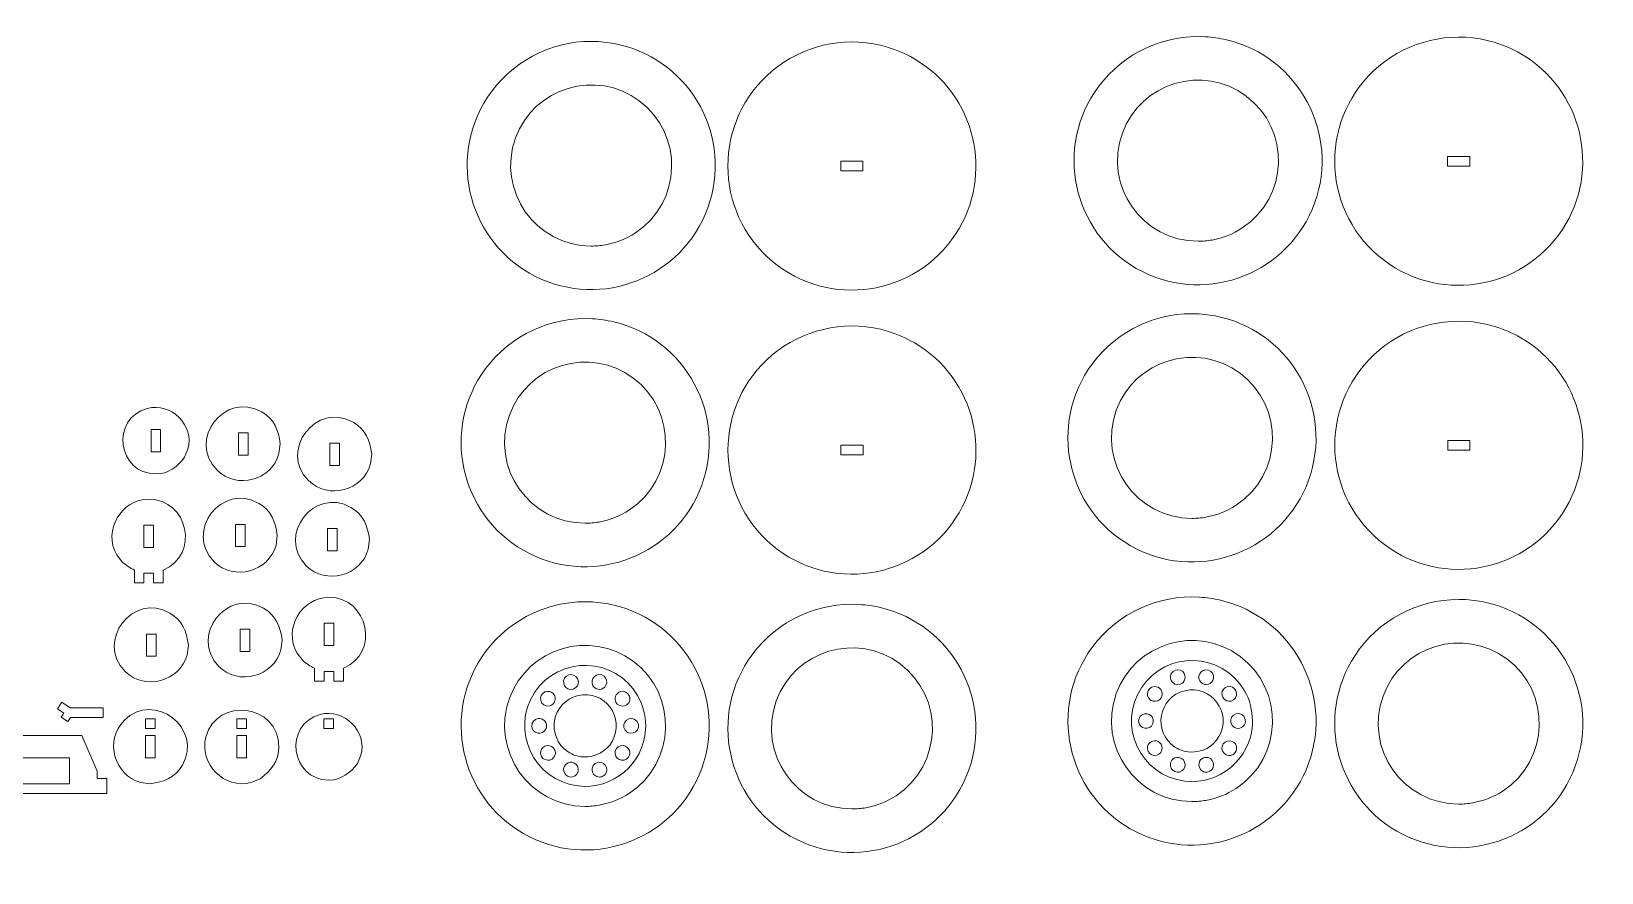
# Model space of a CAD drawing. Header units: centimetres. Extents: x -85 to 118, y -38 to 74.
# Drawn here: x -16.85 to 25.55, y 17.76 to 40.45 of the extents above; entities that cross this region are included whole.
import ezdxf

# ---------------------------------------------------------------- set-up
doc = ezdxf.new("R2010")
doc.units = ezdxf.units.CM
doc.header["$MEASUREMENT"] = 0

msp = doc.modelspace()

# ---------------------------------------------------------------- linework, layer by layer
at = {"lineweight": 9}
for points, knots in [([(6.26582, 40.02979), (6.53538, 39.94057), (6.73086, 39.86571), (6.97999, 39.72189), (6.97999, 39.72189), (8.64511, 38.7606), (9.16025, 36.58654), (8.10385, 34.98015), (8.10385, 34.98015), (7.00524, 33.30958), (4.68339, 32.96876), (3.15206, 34.2549), (3.15206, 34.2549), (1.55941, 35.59254), (1.55935, 38.04923), (3.15206, 39.38697), (3.15206, 39.38697), (3.95908, 40.0648), (5.05224, 40.32345), (6.07755, 40.08023), (6.07755, 40.08023), (6.07755, 40.08023), (6.26582, 40.02979), (6.26582, 40.02979)], [0, 0, 0, 0, 0.14285714, 0.14285714, 0.14285714, 0.14285714, 0.28571429, 0.28571429, 0.28571429, 0.28571429, 0.42857143, 0.42857143, 0.42857143, 0.42857143, 0.57142857, 0.57142857, 0.57142857, 0.57142857, 0.71428571, 0.71428571, 0.71428571, 0.71428571, 1, 1, 1, 1]), ([(14.8454, 40.31007), (15.05716, 40.29147), (15.21336, 40.27494), (15.42304, 40.2252), (15.42304, 40.2252), (17.36982, 39.7634), (18.48205, 37.70165), (17.79822, 35.82018), (17.79822, 35.82018), (17.11511, 33.94068), (14.93394, 33.07492), (13.14722, 33.97237), (13.14722, 33.97237), (11.35995, 34.87009), (10.75296, 37.13561), (11.85187, 38.80669), (11.85187, 38.80669), (12.46914, 39.74536), (13.52725, 40.31565), (14.6506, 40.31565), (14.6506, 40.31565), (14.6506, 40.31565), (14.8454, 40.31007), (14.8454, 40.31007)], [0, 0, 0, 0, 0.14285714, 0.14285714, 0.14285714, 0.14285714, 0.28571429, 0.28571429, 0.28571429, 0.28571429, 0.42857143, 0.42857143, 0.42857143, 0.42857143, 0.57142857, 0.57142857, 0.57142857, 0.57142857, 0.71428571, 0.71428571, 0.71428571, 0.71428571, 1, 1, 1, 1]), ([(22.6494, 40.15979), (22.91896, 40.07057), (23.11444, 39.99571), (23.36357, 39.85189), (23.36357, 39.85189), (25.02869, 38.8906), (25.54383, 36.71654), (24.48743, 35.11015), (24.48743, 35.11015), (23.38882, 33.43958), (21.06697, 33.09876), (19.53564, 34.3849), (19.53564, 34.3849), (17.94299, 35.72254), (17.94293, 38.17923), (19.53564, 39.51697), (19.53564, 39.51697), (20.34266, 40.1948), (21.43582, 40.45345), (22.46113, 40.21023), (22.46113, 40.21023), (22.46113, 40.21023), (22.6494, 40.15979), (22.6494, 40.15979)], [0, 0, 0, 0, 0.14285714, 0.14285714, 0.14285714, 0.14285714, 0.28571429, 0.28571429, 0.28571429, 0.28571429, 0.42857143, 0.42857143, 0.42857143, 0.42857143, 0.57142857, 0.57142857, 0.57142857, 0.57142857, 0.71428571, 0.71428571, 0.71428571, 0.71428571, 1, 1, 1, 1]), ([(-1.53818, 40.18007), (-1.32642, 40.16147), (-1.17022, 40.14494), (-0.96054, 40.0952), (-0.96054, 40.0952), (0.98624, 39.6334), (2.09847, 37.57165), (1.41464, 35.69018), (1.41464, 35.69018), (0.73153, 33.81068), (-1.44964, 32.94492), (-3.23636, 33.84237), (-3.23636, 33.84237), (-5.02363, 34.74009), (-5.63062, 37.00561), (-4.53171, 38.67669), (-4.53171, 38.67669), (-3.91444, 39.61536), (-2.85633, 40.18565), (-1.73298, 40.18565), (-1.73298, 40.18565), (-1.73298, 40.18565), (-1.53818, 40.18007), (-1.53818, 40.18007)], [0, 0, 0, 0, 0.14285714, 0.14285714, 0.14285714, 0.14285714, 0.28571429, 0.28571429, 0.28571429, 0.28571429, 0.42857143, 0.42857143, 0.42857143, 0.42857143, 0.57142857, 0.57142857, 0.57142857, 0.57142857, 0.71428571, 0.71428571, 0.71428571, 0.71428571, 1, 1, 1, 1]), ([(-1.35541, 34.69457), (-1.04805, 34.75817), (-0.80361, 34.84455), (-0.53808, 35.01916), (-0.53808, 35.01916), (0.71875, 35.84565), (0.77468, 37.67903), (-0.4345, 38.58006), (-0.4345, 38.58006), (-1.59901, 39.4478), (-3.28015, 38.94446), (-3.77621, 37.57958), (-3.77621, 37.57958), (-4.29132, 36.1623), (-3.23752, 34.66149), (-1.73298, 34.66149), (-1.73298, 34.66149), (-1.59254, 34.66149), (-1.49243, 34.67443), (-1.35541, 34.69457)], [0, 0, 0, 0, 0.16666667, 0.16666667, 0.16666667, 0.16666667, 0.33333333, 0.33333333, 0.33333333, 0.33333333, 0.5, 0.5, 0.5, 0.5, 0.66666667, 0.66666667, 0.66666667, 0.66666667, 1, 1, 1, 1]), ([(15.02817, 34.82457), (15.33553, 34.88817), (15.57997, 34.97455), (15.8455, 35.14916), (15.8455, 35.14916), (17.10233, 35.97565), (17.15826, 37.80903), (15.94908, 38.71006), (15.94908, 38.71006), (14.78457, 39.5778), (13.10343, 39.07446), (12.60737, 37.70958), (12.60737, 37.70958), (12.09226, 36.2923), (13.14606, 34.79149), (14.6506, 34.79149), (14.6506, 34.79149), (14.79104, 34.79149), (14.89115, 34.80443), (15.02817, 34.82457)], [0, 0, 0, 0, 0.16666667, 0.16666667, 0.16666667, 0.16666667, 0.33333333, 0.33333333, 0.33333333, 0.33333333, 0.5, 0.5, 0.5, 0.5, 0.66666667, 0.66666667, 0.66666667, 0.66666667, 1, 1, 1, 1]), ([(5.00513, 36.95093), (5.00513, 36.95093), (5.6051, 36.95093), (5.6051, 36.95093), (5.6051, 36.95093), (5.6051, 36.95093), (5.6051, 36.69094), (5.6051, 36.69094), (5.6051, 36.69094), (5.6051, 36.69094), (5.00513, 36.69094), (5.00513, 36.69094), (5.00513, 36.69094), (5.00513, 36.69094), (5.00513, 36.95093), (5.00513, 36.95093)], [0, 0, 0, 0, 0.2, 0.2, 0.2, 0.2, 0.4, 0.4, 0.4, 0.4, 0.6, 0.6, 0.6, 0.6, 1, 1, 1, 1]), ([(21.38871, 37.08093), (21.38871, 37.08093), (21.98868, 37.08093), (21.98868, 37.08093), (21.98868, 37.08093), (21.98868, 37.08093), (21.98868, 36.82094), (21.98868, 36.82094), (21.98868, 36.82094), (21.98868, 36.82094), (21.38871, 36.82094), (21.38871, 36.82094), (21.38871, 36.82094), (21.38871, 36.82094), (21.38871, 37.08093), (21.38871, 37.08093)], [0, 0, 0, 0, 0.2, 0.2, 0.2, 0.2, 0.4, 0.4, 0.4, 0.4, 0.6, 0.6, 0.6, 0.6, 1, 1, 1, 1]), ([(-1.70227, 32.70118), (-1.49051, 32.68258), (-1.33431, 32.66605), (-1.12463, 32.61631), (-1.12463, 32.61631), (0.82215, 32.15451), (1.93438, 30.09276), (1.25055, 28.21129), (1.25055, 28.21129), (0.56744, 26.33179), (-1.61373, 25.46603), (-3.40045, 26.36348), (-3.40045, 26.36348), (-5.18772, 27.2612), (-5.79471, 29.52672), (-4.6958, 31.1978), (-4.6958, 31.1978), (-4.07853, 32.13647), (-3.02042, 32.70676), (-1.89707, 32.70676), (-1.89707, 32.70676), (-1.89707, 32.70676), (-1.70227, 32.70118), (-1.70227, 32.70118)], [0, 0, 0, 0, 0.14285714, 0.14285714, 0.14285714, 0.14285714, 0.28571429, 0.28571429, 0.28571429, 0.28571429, 0.42857143, 0.42857143, 0.42857143, 0.42857143, 0.57142857, 0.57142857, 0.57142857, 0.57142857, 0.71428571, 0.71428571, 0.71428571, 0.71428571, 1, 1, 1, 1]), ([(6.26849, 32.36494), (6.53805, 32.27572), (6.73353, 32.20086), (6.98266, 32.05704), (6.98266, 32.05704), (8.64778, 31.09575), (9.16292, 28.92169), (8.10652, 27.3153), (8.10652, 27.3153), (7.00791, 25.64473), (4.68606, 25.30391), (3.15473, 26.59005), (3.15473, 26.59005), (1.56208, 27.92769), (1.56202, 30.38438), (3.15473, 31.72212), (3.15473, 31.72212), (3.96175, 32.39995), (5.05491, 32.6586), (6.08022, 32.41538), (6.08022, 32.41538), (6.08022, 32.41538), (6.26849, 32.36494), (6.26849, 32.36494)], [0, 0, 0, 0, 0.14285714, 0.14285714, 0.14285714, 0.14285714, 0.28571429, 0.28571429, 0.28571429, 0.28571429, 0.42857143, 0.42857143, 0.42857143, 0.42857143, 0.57142857, 0.57142857, 0.57142857, 0.57142857, 0.71428571, 0.71428571, 0.71428571, 0.71428571, 1, 1, 1, 1]), ([(14.68131, 32.83118), (14.89307, 32.81258), (15.04927, 32.79605), (15.25895, 32.74631), (15.25895, 32.74631), (17.20573, 32.28451), (18.31796, 30.22276), (17.63413, 28.34129), (17.63413, 28.34129), (16.95102, 26.46179), (14.76985, 25.59603), (12.98313, 26.49348), (12.98313, 26.49348), (11.19586, 27.3912), (10.58887, 29.65672), (11.68778, 31.3278), (11.68778, 31.3278), (12.30505, 32.26647), (13.36316, 32.83676), (14.48651, 32.83676), (14.48651, 32.83676), (14.48651, 32.83676), (14.68131, 32.83118), (14.68131, 32.83118)], [0, 0, 0, 0, 0.14285714, 0.14285714, 0.14285714, 0.14285714, 0.28571429, 0.28571429, 0.28571429, 0.28571429, 0.42857143, 0.42857143, 0.42857143, 0.42857143, 0.57142857, 0.57142857, 0.57142857, 0.57142857, 0.71428571, 0.71428571, 0.71428571, 0.71428571, 1, 1, 1, 1]), ([(22.65207, 32.49494), (22.92163, 32.40572), (23.11711, 32.33086), (23.36624, 32.18704), (23.36624, 32.18704), (25.03136, 31.22575), (25.5465, 29.05169), (24.4901, 27.4453), (24.4901, 27.4453), (23.39149, 25.77473), (21.06964, 25.43391), (19.53831, 26.72005), (19.53831, 26.72005), (17.94566, 28.05769), (17.9456, 30.51438), (19.53831, 31.85212), (19.53831, 31.85212), (20.34533, 32.52995), (21.43849, 32.7886), (22.4638, 32.54538), (22.4638, 32.54538), (22.4638, 32.54538), (22.65207, 32.49494), (22.65207, 32.49494)], [0, 0, 0, 0, 0.14285714, 0.14285714, 0.14285714, 0.14285714, 0.28571429, 0.28571429, 0.28571429, 0.28571429, 0.42857143, 0.42857143, 0.42857143, 0.42857143, 0.57142857, 0.57142857, 0.57142857, 0.57142857, 0.71428571, 0.71428571, 0.71428571, 0.71428571, 1, 1, 1, 1]), ([(-1.5195, 27.21568), (-1.21214, 27.27928), (-0.9677, 27.36566), (-0.70217, 27.54027), (-0.70217, 27.54027), (0.55466, 28.36676), (0.61059, 30.20014), (-0.59859, 31.10117), (-0.59859, 31.10117), (-1.7631, 31.96891), (-3.44424, 31.46557), (-3.9403, 30.10069), (-3.9403, 30.10069), (-4.45541, 28.68341), (-3.40161, 27.1826), (-1.89707, 27.1826), (-1.89707, 27.1826), (-1.75663, 27.1826), (-1.65652, 27.19554), (-1.5195, 27.21568)], [0, 0, 0, 0, 0.16666667, 0.16666667, 0.16666667, 0.16666667, 0.33333333, 0.33333333, 0.33333333, 0.33333333, 0.5, 0.5, 0.5, 0.5, 0.66666667, 0.66666667, 0.66666667, 0.66666667, 1, 1, 1, 1]), ([(14.86408, 27.34568), (15.17144, 27.40928), (15.41588, 27.49566), (15.68141, 27.67027), (15.68141, 27.67027), (16.93824, 28.49676), (16.99417, 30.33014), (15.78499, 31.23117), (15.78499, 31.23117), (14.62048, 32.09891), (12.93934, 31.59557), (12.44328, 30.23069), (12.44328, 30.23069), (11.92817, 28.81341), (12.98197, 27.3126), (14.48651, 27.3126), (14.48651, 27.3126), (14.62695, 27.3126), (14.72706, 27.32554), (14.86408, 27.34568)], [0, 0, 0, 0, 0.16666667, 0.16666667, 0.16666667, 0.16666667, 0.33333333, 0.33333333, 0.33333333, 0.33333333, 0.5, 0.5, 0.5, 0.5, 0.66666667, 0.66666667, 0.66666667, 0.66666667, 1, 1, 1, 1]), ([(-10.12834, 29.32173), (-10.17681, 29.68996), (-10.28592, 29.99003), (-10.62831, 30.1877), (-10.62831, 30.1877), (-11.62355, 30.76229), (-12.64794, 29.4273), (-11.83534, 28.61467), (-11.83534, 28.61467), (-11.30663, 28.08595), (-10.35592, 28.34069), (-10.16241, 29.06293), (-10.16241, 29.06293), (-10.16241, 29.06293), (-10.12834, 29.32173), (-10.12834, 29.32173)], [0, 0, 0, 0, 0.2, 0.2, 0.2, 0.2, 0.4, 0.4, 0.4, 0.4, 0.6, 0.6, 0.6, 0.6, 1, 1, 1, 1]), ([(-12.70951, 28.96218), (-12.90934, 28.70175), (-13.13984, 28.51264), (-13.48814, 28.51264), (-13.48814, 28.51264), (-14.52144, 28.51264), (-14.71891, 30.01276), (-13.72084, 30.28018), (-13.72084, 30.28018), (-13.07144, 30.45418), (-12.44569, 29.82841), (-12.61969, 29.17902), (-12.61969, 29.17902), (-12.61969, 29.17902), (-12.70951, 28.96218), (-12.70951, 28.96218)], [0, 0, 0, 0, 0.2, 0.2, 0.2, 0.2, 0.4, 0.4, 0.4, 0.4, 0.6, 0.6, 0.6, 0.6, 1, 1, 1, 1]), ([(-7.65848, 29.04175), (-7.70695, 29.40997), (-7.81608, 29.71005), (-8.15845, 29.90772), (-8.15845, 29.90772), (-9.15369, 30.48233), (-10.1781, 29.14727), (-9.36549, 28.33468), (-9.36549, 28.33468), (-8.83677, 27.80598), (-7.88607, 28.0607), (-7.69255, 28.78294), (-7.69255, 28.78294), (-7.69255, 28.78294), (-7.65848, 29.04175), (-7.65848, 29.04175)], [0, 0, 0, 0, 0.2, 0.2, 0.2, 0.2, 0.4, 0.4, 0.4, 0.4, 0.6, 0.6, 0.6, 0.6, 1, 1, 1, 1]), ([(-13.61813, 29.11174), (-13.61813, 29.11174), (-13.61813, 29.71171), (-13.61813, 29.71171), (-13.61813, 29.71171), (-13.61813, 29.71171), (-13.35815, 29.71171), (-13.35815, 29.71171), (-13.35815, 29.71171), (-13.35815, 29.71171), (-13.35815, 29.11174), (-13.35815, 29.11174), (-13.35815, 29.11174), (-13.35815, 29.11174), (-13.61813, 29.11174), (-13.61813, 29.11174)], [0, 0, 0, 0, 0.2, 0.2, 0.2, 0.2, 0.4, 0.4, 0.4, 0.4, 0.6, 0.6, 0.6, 0.6, 1, 1, 1, 1]), ([(-10.99828, 29.02175), (-10.99828, 29.02175), (-10.99828, 29.62171), (-10.99828, 29.62171), (-10.99828, 29.62171), (-10.99828, 29.62171), (-11.25827, 29.62171), (-11.25827, 29.62171), (-11.25827, 29.62171), (-11.25827, 29.62171), (-11.25827, 29.02175), (-11.25827, 29.02175), (-11.25827, 29.02175), (-11.25827, 29.02175), (-10.99828, 29.02175), (-10.99828, 29.02175)], [0, 0, 0, 0, 0.2, 0.2, 0.2, 0.2, 0.4, 0.4, 0.4, 0.4, 0.6, 0.6, 0.6, 0.6, 1, 1, 1, 1]), ([(-8.52843, 28.74176), (-8.52843, 28.74176), (-8.52843, 29.34173), (-8.52843, 29.34173), (-8.52843, 29.34173), (-8.52843, 29.34173), (-8.78841, 29.34173), (-8.78841, 29.34173), (-8.78841, 29.34173), (-8.78841, 29.34173), (-8.78841, 28.74176), (-8.78841, 28.74176), (-8.78841, 28.74176), (-8.78841, 28.74176), (-8.52843, 28.74176), (-8.52843, 28.74176)], [0, 0, 0, 0, 0.2, 0.2, 0.2, 0.2, 0.4, 0.4, 0.4, 0.4, 0.6, 0.6, 0.6, 0.6, 1, 1, 1, 1]), ([(5.0078, 29.28608), (5.0078, 29.28608), (5.60777, 29.28608), (5.60777, 29.28608), (5.60777, 29.28608), (5.60777, 29.28608), (5.60777, 29.02609), (5.60777, 29.02609), (5.60777, 29.02609), (5.60777, 29.02609), (5.0078, 29.02609), (5.0078, 29.02609), (5.0078, 29.02609), (5.0078, 29.02609), (5.0078, 29.28608), (5.0078, 29.28608)], [0, 0, 0, 0, 0.2, 0.2, 0.2, 0.2, 0.4, 0.4, 0.4, 0.4, 0.6, 0.6, 0.6, 0.6, 1, 1, 1, 1]), ([(21.39138, 29.41608), (21.39138, 29.41608), (21.99135, 29.41608), (21.99135, 29.41608), (21.99135, 29.41608), (21.99135, 29.41608), (21.99135, 29.15609), (21.99135, 29.15609), (21.99135, 29.15609), (21.99135, 29.15609), (21.39138, 29.15609), (21.39138, 29.15609), (21.39138, 29.15609), (21.39138, 29.15609), (21.39138, 29.41608), (21.39138, 29.41608)], [0, 0, 0, 0, 0.2, 0.2, 0.2, 0.2, 0.4, 0.4, 0.4, 0.4, 0.6, 0.6, 0.6, 0.6, 1, 1, 1, 1]), ([(-10.20833, 26.85187), (-10.2568, 27.22008), (-10.36593, 27.52019), (-10.7083, 27.71785), (-10.7083, 27.71785), (-11.70354, 28.29245), (-12.72795, 26.9574), (-11.91534, 26.14481), (-11.91534, 26.14481), (-11.38662, 25.61611), (-10.43593, 25.87083), (-10.2424, 26.59307), (-10.2424, 26.59307), (-10.2424, 26.59307), (-10.20833, 26.85187), (-10.20833, 26.85187)], [0, 0, 0, 0, 0.2, 0.2, 0.2, 0.2, 0.4, 0.4, 0.4, 0.4, 0.6, 0.6, 0.6, 0.6, 1, 1, 1, 1]), ([(-7.71848, 26.74188), (-7.76695, 27.1101), (-7.87608, 27.41019), (-8.21845, 27.60786), (-8.21845, 27.60786), (-9.21367, 28.18246), (-10.23809, 26.84742), (-9.42548, 26.03481), (-9.42548, 26.03481), (-8.89677, 25.50611), (-7.94606, 25.76084), (-7.75255, 26.48307), (-7.75255, 26.48307), (-7.75255, 26.48307), (-7.71848, 26.74188), (-7.71848, 26.74188)], [0, 0, 0, 0, 0.2, 0.2, 0.2, 0.2, 0.4, 0.4, 0.4, 0.4, 0.6, 0.6, 0.6, 0.6, 1, 1, 1, 1]), ([(-14.3852, 26.12481), (-14.2812, 26.04501), (-14.18892, 25.97038), (-14.06811, 25.92034), (-14.06811, 25.92034), (-14.06811, 25.92034), (-14.06811, 25.57195), (-14.06811, 25.57195), (-14.06811, 25.57195), (-14.06811, 25.57195), (-13.80812, 25.57195), (-13.80812, 25.57195), (-13.80812, 25.57195), (-13.80812, 25.57195), (-13.80812, 25.83193), (-13.80812, 25.83193), (-13.80812, 25.83193), (-13.80812, 25.83193), (-13.54814, 25.83193), (-13.54814, 25.83193), (-13.54814, 25.83193), (-13.54814, 25.83193), (-13.54814, 25.57195), (-13.54814, 25.57195), (-13.54814, 25.57195), (-13.54814, 25.57195), (-13.28815, 25.57195), (-13.28815, 25.57195), (-13.28815, 25.57195), (-13.28815, 25.57195), (-13.28815, 25.92034), (-13.28815, 25.92034), (-13.28815, 25.92034), (-12.29687, 26.33095), (-12.60957, 27.83182), (-13.67813, 27.83182), (-13.67813, 27.83182), (-14.42585, 27.83182), (-14.91795, 26.97944), (-14.5441, 26.3319), (-14.5441, 26.3319), (-14.5441, 26.3319), (-14.3852, 26.12481), (-14.3852, 26.12481)], [0, 0, 0, 0, 0.08333333, 0.08333333, 0.08333333, 0.08333333, 0.16666667, 0.16666667, 0.16666667, 0.16666667, 0.25, 0.25, 0.25, 0.25, 0.33333333, 0.33333333, 0.33333333, 0.33333333, 0.41666667, 0.41666667, 0.41666667, 0.41666667, 0.5, 0.5, 0.5, 0.5, 0.58333333, 0.58333333, 0.58333333, 0.58333333, 0.66666667, 0.66666667, 0.66666667, 0.66666667, 0.75, 0.75, 0.75, 0.75, 0.83333333, 0.83333333, 0.83333333, 0.83333333, 1, 1, 1, 1]), ([(-11.07828, 26.55189), (-11.07828, 26.55189), (-11.07828, 27.15186), (-11.07828, 27.15186), (-11.07828, 27.15186), (-11.07828, 27.15186), (-11.33827, 27.15186), (-11.33827, 27.15186), (-11.33827, 27.15186), (-11.33827, 27.15186), (-11.33827, 26.55189), (-11.33827, 26.55189), (-11.33827, 26.55189), (-11.33827, 26.55189), (-11.07828, 26.55189), (-11.07828, 26.55189)], [0, 0, 0, 0, 0.2, 0.2, 0.2, 0.2, 0.4, 0.4, 0.4, 0.4, 0.6, 0.6, 0.6, 0.6, 1, 1, 1, 1]), ([(-13.54814, 27.13186), (-13.54814, 27.13186), (-13.80812, 27.13186), (-13.80812, 27.13186), (-13.80812, 27.13186), (-13.80812, 27.13186), (-13.80812, 26.53189), (-13.80812, 26.53189), (-13.80812, 26.53189), (-13.80812, 26.53189), (-13.54814, 26.53189), (-13.54814, 26.53189), (-13.54814, 26.53189), (-13.54814, 26.53189), (-13.54814, 27.13186), (-13.54814, 27.13186)], [0, 0, 0, 0, 0.2, 0.2, 0.2, 0.2, 0.4, 0.4, 0.4, 0.4, 0.6, 0.6, 0.6, 0.6, 1, 1, 1, 1]), ([(-8.58842, 26.4419), (-8.58842, 26.4419), (-8.58842, 27.04186), (-8.58842, 27.04186), (-8.58842, 27.04186), (-8.58842, 27.04186), (-8.84841, 27.04186), (-8.84841, 27.04186), (-8.84841, 27.04186), (-8.84841, 27.04186), (-8.84841, 26.4419), (-8.84841, 26.4419), (-8.84841, 26.4419), (-8.84841, 26.4419), (-8.58842, 26.4419), (-8.58842, 26.4419)], [0, 0, 0, 0, 0.2, 0.2, 0.2, 0.2, 0.4, 0.4, 0.4, 0.4, 0.6, 0.6, 0.6, 0.6, 1, 1, 1, 1]), ([(-10.07707, 24.02289), (-10.12555, 24.39112), (-10.23466, 24.69118), (-10.57704, 24.88886), (-10.57704, 24.88886), (-11.57227, 25.46347), (-12.59668, 24.12843), (-11.78407, 23.31582), (-11.78407, 23.31582), (-11.25536, 22.78711), (-10.30465, 23.04184), (-10.11114, 23.76408), (-10.11114, 23.76408), (-10.11114, 23.76408), (-10.07707, 24.02289), (-10.07707, 24.02289)], [0, 0, 0, 0, 0.2, 0.2, 0.2, 0.2, 0.4, 0.4, 0.4, 0.4, 0.6, 0.6, 0.6, 0.6, 1, 1, 1, 1]), ([(-12.60819, 23.89205), (-12.65666, 24.26026), (-12.7658, 24.56035), (-13.10816, 24.75802), (-13.10816, 24.75802), (-14.10339, 25.33264), (-15.12781, 23.99757), (-14.3152, 23.18498), (-14.3152, 23.18498), (-13.78649, 22.65628), (-12.83578, 22.911), (-12.64226, 23.63324), (-12.64226, 23.63324), (-12.64226, 23.63324), (-12.60819, 23.89205), (-12.60819, 23.89205)], [0, 0, 0, 0, 0.2, 0.2, 0.2, 0.2, 0.4, 0.4, 0.4, 0.4, 0.6, 0.6, 0.6, 0.6, 1, 1, 1, 1]), ([(-9.51928, 23.47496), (-9.41528, 23.39516), (-9.32301, 23.32054), (-9.20219, 23.2705), (-9.20219, 23.2705), (-9.20219, 23.2705), (-9.20219, 22.9221), (-9.20219, 22.9221), (-9.20219, 22.9221), (-9.20219, 22.9221), (-8.94221, 22.9221), (-8.94221, 22.9221), (-8.94221, 22.9221), (-8.94221, 22.9221), (-8.94221, 23.18209), (-8.94221, 23.18209), (-8.94221, 23.18209), (-8.94221, 23.18209), (-8.68222, 23.18209), (-8.68222, 23.18209), (-8.68222, 23.18209), (-8.68222, 23.18209), (-8.68222, 22.9221), (-8.68222, 22.9221), (-8.68222, 22.9221), (-8.68222, 22.9221), (-8.42224, 22.9221), (-8.42224, 22.9221), (-8.42224, 22.9221), (-8.42224, 22.9221), (-8.42224, 23.2705), (-8.42224, 23.2705), (-8.42224, 23.2705), (-7.43096, 23.68107), (-7.74365, 25.18197), (-8.81221, 25.18197), (-8.81221, 25.18197), (-9.55992, 25.18197), (-10.05204, 24.3296), (-9.67819, 23.68206), (-9.67819, 23.68206), (-9.67819, 23.68206), (-9.51928, 23.47496), (-9.51928, 23.47496)], [0, 0, 0, 0, 0.08333333, 0.08333333, 0.08333333, 0.08333333, 0.16666667, 0.16666667, 0.16666667, 0.16666667, 0.25, 0.25, 0.25, 0.25, 0.33333333, 0.33333333, 0.33333333, 0.33333333, 0.41666667, 0.41666667, 0.41666667, 0.41666667, 0.5, 0.5, 0.5, 0.5, 0.58333333, 0.58333333, 0.58333333, 0.58333333, 0.66666667, 0.66666667, 0.66666667, 0.66666667, 0.75, 0.75, 0.75, 0.75, 0.83333333, 0.83333333, 0.83333333, 0.83333333, 1, 1, 1, 1]), ([(-1.70156, 25.05899), (-1.4898, 25.04039), (-1.3336, 25.02386), (-1.12392, 24.97412), (-1.12392, 24.97412), (0.82286, 24.51232), (1.93509, 22.45057), (1.25126, 20.5691), (1.25126, 20.5691), (0.56815, 18.6896), (-1.61302, 17.82384), (-3.39974, 18.72129), (-3.39974, 18.72129), (-5.18701, 19.61901), (-5.794, 21.88453), (-4.69509, 23.55561), (-4.69509, 23.55561), (-4.07782, 24.49428), (-3.01971, 25.06457), (-1.89636, 25.06457), (-1.89636, 25.06457), (-1.89636, 25.06457), (-1.70156, 25.05899), (-1.70156, 25.05899)], [0, 0, 0, 0, 0.14285714, 0.14285714, 0.14285714, 0.14285714, 0.28571429, 0.28571429, 0.28571429, 0.28571429, 0.42857143, 0.42857143, 0.42857143, 0.42857143, 0.57142857, 0.57142857, 0.57142857, 0.57142857, 0.71428571, 0.71428571, 0.71428571, 0.71428571, 1, 1, 1, 1]), ([(14.68202, 25.18899), (14.89378, 25.17039), (15.04998, 25.15386), (15.25966, 25.10412), (15.25966, 25.10412), (17.20644, 24.64232), (18.31867, 22.58057), (17.63484, 20.6991), (17.63484, 20.6991), (16.95173, 18.8196), (14.77056, 17.95384), (12.98384, 18.85129), (12.98384, 18.85129), (11.19657, 19.74901), (10.58958, 22.01453), (11.68849, 23.68561), (11.68849, 23.68561), (12.30576, 24.62428), (13.36387, 25.19457), (14.48722, 25.19457), (14.48722, 25.19457), (14.48722, 25.19457), (14.68202, 25.18899), (14.68202, 25.18899)], [0, 0, 0, 0, 0.14285714, 0.14285714, 0.14285714, 0.14285714, 0.28571429, 0.28571429, 0.28571429, 0.28571429, 0.42857143, 0.42857143, 0.42857143, 0.42857143, 0.57142857, 0.57142857, 0.57142857, 0.57142857, 0.71428571, 0.71428571, 0.71428571, 0.71428571, 1, 1, 1, 1]), ([(21.8846, 25.12083), (22.09636, 25.10223), (22.25256, 25.0857), (22.46224, 25.03596), (22.46224, 25.03596), (24.40902, 24.57416), (25.52125, 22.51241), (24.83742, 20.63094), (24.83742, 20.63094), (24.15431, 18.75144), (21.97314, 17.88568), (20.18642, 18.78313), (20.18642, 18.78313), (18.39915, 19.68085), (17.79216, 21.94637), (18.89107, 23.61745), (18.89107, 23.61745), (19.50834, 24.55612), (20.56645, 25.12641), (21.6898, 25.12641), (21.6898, 25.12641), (21.6898, 25.12641), (21.8846, 25.12083), (21.8846, 25.12083)], [0, 0, 0, 0, 0.14285714, 0.14285714, 0.14285714, 0.14285714, 0.28571429, 0.28571429, 0.28571429, 0.28571429, 0.42857143, 0.42857143, 0.42857143, 0.42857143, 0.57142857, 0.57142857, 0.57142857, 0.57142857, 0.71428571, 0.71428571, 0.71428571, 0.71428571, 1, 1, 1, 1]), ([(5.50102, 24.99083), (5.71278, 24.97223), (5.86898, 24.9557), (6.07866, 24.90596), (6.07866, 24.90596), (8.02544, 24.44416), (9.13767, 22.38241), (8.45384, 20.50094), (8.45384, 20.50094), (7.77073, 18.62144), (5.58956, 17.75568), (3.80284, 18.65313), (3.80284, 18.65313), (2.01557, 19.55085), (1.40858, 21.81637), (2.50749, 23.48745), (2.50749, 23.48745), (3.12476, 24.42612), (4.18287, 24.99641), (5.30622, 24.99641), (5.30622, 24.99641), (5.30622, 24.99641), (5.50102, 24.99083), (5.50102, 24.99083)], [0, 0, 0, 0, 0.14285714, 0.14285714, 0.14285714, 0.14285714, 0.28571429, 0.28571429, 0.28571429, 0.28571429, 0.42857143, 0.42857143, 0.42857143, 0.42857143, 0.57142857, 0.57142857, 0.57142857, 0.57142857, 0.71428571, 0.71428571, 0.71428571, 0.71428571, 1, 1, 1, 1]), ([(-13.47814, 23.59206), (-13.47814, 23.59206), (-13.47814, 24.19203), (-13.47814, 24.19203), (-13.47814, 24.19203), (-13.47814, 24.19203), (-13.73812, 24.19203), (-13.73812, 24.19203), (-13.73812, 24.19203), (-13.73812, 24.19203), (-13.73812, 23.59206), (-13.73812, 23.59206), (-13.73812, 23.59206), (-13.73812, 23.59206), (-13.47814, 23.59206), (-13.47814, 23.59206)], [0, 0, 0, 0, 0.2, 0.2, 0.2, 0.2, 0.4, 0.4, 0.4, 0.4, 0.6, 0.6, 0.6, 0.6, 1, 1, 1, 1]), ([(-10.94702, 23.7229), (-10.94702, 23.7229), (-10.94702, 24.32287), (-10.94702, 24.32287), (-10.94702, 24.32287), (-10.94702, 24.32287), (-11.207, 24.32287), (-11.207, 24.32287), (-11.207, 24.32287), (-11.207, 24.32287), (-11.207, 23.7229), (-11.207, 23.7229), (-11.207, 23.7229), (-11.207, 23.7229), (-10.94702, 23.7229), (-10.94702, 23.7229)], [0, 0, 0, 0, 0.2, 0.2, 0.2, 0.2, 0.4, 0.4, 0.4, 0.4, 0.6, 0.6, 0.6, 0.6, 1, 1, 1, 1]), ([(-8.68222, 24.48201), (-8.68222, 24.48201), (-8.94221, 24.48201), (-8.94221, 24.48201), (-8.94221, 24.48201), (-8.94221, 24.48201), (-8.94221, 23.88205), (-8.94221, 23.88205), (-8.94221, 23.88205), (-8.94221, 23.88205), (-8.68222, 23.88205), (-8.68222, 23.88205), (-8.68222, 23.88205), (-8.68222, 23.88205), (-8.68222, 24.48201), (-8.68222, 24.48201)], [0, 0, 0, 0, 0.2, 0.2, 0.2, 0.2, 0.4, 0.4, 0.4, 0.4, 0.6, 0.6, 0.6, 0.6, 1, 1, 1, 1]), ([(-1.51879, 19.57349), (-1.21143, 19.63709), (-0.96699, 19.72347), (-0.70146, 19.89808), (-0.70146, 19.89808), (0.55537, 20.72457), (0.6113, 22.55795), (-0.59788, 23.45898), (-0.59788, 23.45898), (-1.76239, 24.32672), (-3.44353, 23.82338), (-3.93959, 22.4585), (-3.93959, 22.4585), (-4.4547, 21.04122), (-3.4009, 19.54041), (-1.89636, 19.54041), (-1.89636, 19.54041), (-1.75592, 19.54041), (-1.65581, 19.55335), (-1.51879, 19.57349)], [0, 0, 0, 0, 0.16666667, 0.16666667, 0.16666667, 0.16666667, 0.33333333, 0.33333333, 0.33333333, 0.33333333, 0.5, 0.5, 0.5, 0.5, 0.66666667, 0.66666667, 0.66666667, 0.66666667, 1, 1, 1, 1]), ([(5.68379, 19.50533), (5.99115, 19.56893), (6.23559, 19.65531), (6.50112, 19.82992), (6.50112, 19.82992), (7.75795, 20.65641), (7.81388, 22.48979), (6.6047, 23.39082), (6.6047, 23.39082), (5.44019, 24.25856), (3.75905, 23.75522), (3.26299, 22.39034), (3.26299, 22.39034), (2.74788, 20.97306), (3.80168, 19.47225), (5.30622, 19.47225), (5.30622, 19.47225), (5.44666, 19.47225), (5.54677, 19.48519), (5.68379, 19.50533)], [0, 0, 0, 0, 0.16666667, 0.16666667, 0.16666667, 0.16666667, 0.33333333, 0.33333333, 0.33333333, 0.33333333, 0.5, 0.5, 0.5, 0.5, 0.66666667, 0.66666667, 0.66666667, 0.66666667, 1, 1, 1, 1]), ([(14.86479, 19.70349), (15.17215, 19.76709), (15.41659, 19.85347), (15.68212, 20.02808), (15.68212, 20.02808), (16.93895, 20.85457), (16.99488, 22.68795), (15.7857, 23.58898), (15.7857, 23.58898), (14.62119, 24.45672), (12.94005, 23.95338), (12.44399, 22.5885), (12.44399, 22.5885), (11.92888, 21.17122), (12.98268, 19.67041), (14.48722, 19.67041), (14.48722, 19.67041), (14.62766, 19.67041), (14.72777, 19.68335), (14.86479, 19.70349)], [0, 0, 0, 0, 0.16666667, 0.16666667, 0.16666667, 0.16666667, 0.33333333, 0.33333333, 0.33333333, 0.33333333, 0.5, 0.5, 0.5, 0.5, 0.66666667, 0.66666667, 0.66666667, 0.66666667, 1, 1, 1, 1]), ([(22.06737, 19.63533), (22.37473, 19.69893), (22.61917, 19.78531), (22.8847, 19.95992), (22.8847, 19.95992), (24.14153, 20.78641), (24.19746, 22.61979), (22.98828, 23.52082), (22.98828, 23.52082), (21.82377, 24.38856), (20.14263, 23.88522), (19.64657, 22.52034), (19.64657, 22.52034), (19.13146, 21.10306), (20.18526, 19.60225), (21.6898, 19.60225), (21.6898, 19.60225), (21.83024, 19.60225), (21.93035, 19.61519), (22.06737, 19.63533)], [0, 0, 0, 0, 0.16666667, 0.16666667, 0.16666667, 0.16666667, 0.33333333, 0.33333333, 0.33333333, 0.33333333, 0.5, 0.5, 0.5, 0.5, 0.66666667, 0.66666667, 0.66666667, 0.66666667, 1, 1, 1, 1]), ([(16.12213, 21.84599), (16.11352, 22.14555), (16.05488, 22.40026), (15.90322, 22.66294), (15.90322, 22.66294), (15.29689, 23.71312), (13.78944, 23.75709), (13.1231, 22.74386), (13.1231, 22.74386), (12.4572, 21.73131), (13.09259, 20.36463), (14.29854, 20.22313), (14.29854, 20.22313), (15.22977, 20.11387), (16.06493, 20.81514), (16.1194, 21.75098), (16.1194, 21.75098), (16.1194, 21.75098), (16.12213, 21.84599), (16.12213, 21.84599)], [0, 0, 0, 0, 0.16666667, 0.16666667, 0.16666667, 0.16666667, 0.33333333, 0.33333333, 0.33333333, 0.33333333, 0.5, 0.5, 0.5, 0.5, 0.66666667, 0.66666667, 0.66666667, 0.66666667, 1, 1, 1, 1]), ([(-0.26145, 21.71599), (-0.27006, 22.01555), (-0.3287, 22.27026), (-0.48036, 22.53294), (-0.48036, 22.53294), (-1.08669, 23.58312), (-2.59414, 23.62709), (-3.26048, 22.61386), (-3.26048, 22.61386), (-3.92638, 21.60131), (-3.29099, 20.23463), (-2.08504, 20.09313), (-2.08504, 20.09313), (-1.15381, 19.98387), (-0.31865, 20.68514), (-0.26418, 21.62098), (-0.26418, 21.62098), (-0.26418, 21.62098), (-0.26145, 21.71599), (-0.26145, 21.71599)], [0, 0, 0, 0, 0.16666667, 0.16666667, 0.16666667, 0.16666667, 0.33333333, 0.33333333, 0.33333333, 0.33333333, 0.5, 0.5, 0.5, 0.5, 0.66666667, 0.66666667, 0.66666667, 0.66666667, 1, 1, 1, 1]), ([(-2.14646, 23.04763), (-2.22845, 23.10887), (-2.32392, 23.11828), (-2.4038, 23.055), (-2.4038, 23.055), (-2.57641, 22.91827), (-2.42779, 22.63979), (-2.21769, 22.70806), (-2.21769, 22.70806), (-2.09474, 22.74801), (-2.01755, 22.91132), (-2.14646, 23.04763)], [0, 0, 0, 0, 0.25, 0.25, 0.25, 0.25, 0.5, 0.5, 0.5, 0.5, 1, 1, 1, 1]), ([(-1.31296, 22.87165), (-1.30827, 22.97309), (-1.35278, 23.05709), (-1.44941, 23.08847), (-1.44941, 23.08847), (-1.65959, 23.15673), (-1.80807, 22.87818), (-1.63551, 22.74153), (-1.63551, 22.74153), (-1.53497, 22.66191), (-1.35545, 22.68575), (-1.31296, 22.87165)], [0, 0, 0, 0, 0.25, 0.25, 0.25, 0.25, 0.5, 0.5, 0.5, 0.5, 1, 1, 1, 1]), ([(14.23712, 23.17763), (14.15513, 23.23887), (14.05966, 23.24828), (13.97978, 23.185), (13.97978, 23.185), (13.80717, 23.04827), (13.95579, 22.76979), (14.16589, 22.83806), (14.16589, 22.83806), (14.28884, 22.87801), (14.36603, 23.04132), (14.23712, 23.17763)], [0, 0, 0, 0, 0.25, 0.25, 0.25, 0.25, 0.5, 0.5, 0.5, 0.5, 1, 1, 1, 1]), ([(15.07062, 23.00165), (15.07531, 23.10309), (15.0308, 23.18709), (14.93417, 23.21847), (14.93417, 23.21847), (14.72399, 23.28673), (14.57551, 23.00818), (14.74807, 22.87153), (14.74807, 22.87153), (14.84861, 22.79191), (15.02813, 22.81575), (15.07062, 23.00165)], [0, 0, 0, 0, 0.25, 0.25, 0.25, 0.25, 0.5, 0.5, 0.5, 0.5, 1, 1, 1, 1]), ([(-13.63813, 20.15227), (-13.2699, 20.20075), (-12.96983, 20.30985), (-12.77216, 20.65224), (-12.77216, 20.65224), (-12.19756, 21.64748), (-13.53257, 22.67186), (-14.34519, 21.85927), (-14.34519, 21.85927), (-14.87391, 21.33056), (-14.61917, 20.37985), (-13.89693, 20.18634), (-13.89693, 20.18634), (-13.89693, 20.18634), (-13.63813, 20.15227), (-13.63813, 20.15227)], [0, 0, 0, 0, 0.2, 0.2, 0.2, 0.2, 0.4, 0.4, 0.4, 0.4, 0.6, 0.6, 0.6, 0.6, 1, 1, 1, 1]), ([(-10.66831, 20.28623), (-10.37367, 20.51231), (-10.16833, 20.75688), (-10.16833, 21.15221), (-10.16833, 21.15221), (-10.16833, 22.3014), (-11.83671, 22.52104), (-12.13415, 21.41101), (-12.13415, 21.41101), (-12.32768, 20.68877), (-11.6317, 19.99283), (-10.90947, 20.18634), (-10.90947, 20.18634), (-10.90947, 20.18634), (-10.66831, 20.28623), (-10.66831, 20.28623)], [0, 0, 0, 0, 0.2, 0.2, 0.2, 0.2, 0.4, 0.4, 0.4, 0.4, 0.6, 0.6, 0.6, 0.6, 1, 1, 1, 1]), ([(-2.98143, 22.62984), (-3.0714, 22.58078), (-3.1196, 22.49747), (-3.0952, 22.39867), (-3.0952, 22.39867), (-3.04198, 22.18319), (-2.72397, 22.20591), (-2.70202, 22.42684), (-2.70202, 22.42684), (-2.68934, 22.5545), (-2.8054, 22.68955), (-2.98143, 22.62984)], [0, 0, 0, 0, 0.25, 0.25, 0.25, 0.25, 0.5, 0.5, 0.5, 0.5, 1, 1, 1, 1]), ([(-1.94421, 20.8772), (-1.61874, 20.86787), (-1.33069, 21.01356), (-1.16772, 21.2959), (-1.16772, 21.2959), (-0.80086, 21.93147), (-1.37499, 22.70288), (-2.0891, 22.5335), (-2.0891, 22.5335), (-2.80317, 22.36413), (-2.97029, 21.41729), (-2.35706, 21.014), (-2.35706, 21.014), (-2.22663, 20.92822), (-2.09781, 20.8907), (-1.94421, 20.8772)], [0, 0, 0, 0, 0.2, 0.2, 0.2, 0.2, 0.4, 0.4, 0.4, 0.4, 0.6, 0.6, 0.6, 0.6, 1, 1, 1, 1]), ([(-1.0277, 22.30194), (-0.9484, 22.2385), (-0.85429, 22.22517), (-0.7721, 22.28489), (-0.7721, 22.28489), (-0.59331, 22.4148), (-0.73141, 22.69866), (-0.94339, 22.63937), (-0.94339, 22.63937), (-1.06677, 22.60486), (-1.15326, 22.44574), (-1.0277, 22.30194)], [0, 0, 0, 0, 0.25, 0.25, 0.25, 0.25, 0.5, 0.5, 0.5, 0.5, 1, 1, 1, 1]), ([(13.40215, 22.75984), (13.31218, 22.71078), (13.26398, 22.62747), (13.28838, 22.52867), (13.28838, 22.52867), (13.3416, 22.31319), (13.65961, 22.33591), (13.68156, 22.55684), (13.68156, 22.55684), (13.69424, 22.6845), (13.57818, 22.81955), (13.40215, 22.75984)], [0, 0, 0, 0, 0.25, 0.25, 0.25, 0.25, 0.5, 0.5, 0.5, 0.5, 1, 1, 1, 1]), ([(14.43937, 21.0072), (14.76484, 20.99787), (15.05289, 21.14356), (15.21586, 21.4259), (15.21586, 21.4259), (15.58272, 22.06147), (15.00859, 22.83288), (14.29448, 22.6635), (14.29448, 22.6635), (13.58041, 22.49413), (13.41329, 21.54729), (14.02652, 21.144), (14.02652, 21.144), (14.15695, 21.05822), (14.28577, 21.0207), (14.43937, 21.0072)], [0, 0, 0, 0, 0.2, 0.2, 0.2, 0.2, 0.4, 0.4, 0.4, 0.4, 0.6, 0.6, 0.6, 0.6, 1, 1, 1, 1]), ([(15.35588, 22.43194), (15.43518, 22.3685), (15.52929, 22.35517), (15.61148, 22.41489), (15.61148, 22.41489), (15.79027, 22.5448), (15.65217, 22.82866), (15.44019, 22.76937), (15.44019, 22.76937), (15.31681, 22.73486), (15.23032, 22.57574), (15.35588, 22.43194)], [0, 0, 0, 0, 0.25, 0.25, 0.25, 0.25, 0.5, 0.5, 0.5, 0.5, 1, 1, 1, 1]), ([(-14.91267, 21.9413), (-14.91267, 21.9413), (-15.79262, 21.9413), (-15.79262, 21.9413), (-15.79262, 21.9413), (-15.79262, 21.9413), (-15.86473, 21.83314), (-15.86473, 21.83314), (-15.86473, 21.83314), (-15.86473, 21.83314), (-16.0401, 21.95005), (-16.0401, 21.95005), (-16.0401, 21.95005), (-16.0401, 21.95005), (-15.968, 22.05821), (-15.968, 22.05821), (-15.968, 22.05821), (-15.968, 22.05821), (-16.14337, 22.17513), (-16.14337, 22.17513), (-16.14337, 22.17513), (-16.14337, 22.17513), (-16.02524, 22.35232), (-16.02524, 22.35232), (-16.02524, 22.35232), (-16.02524, 22.35232), (-15.79869, 22.20128), (-15.79869, 22.20128), (-15.79869, 22.20128), (-15.79869, 22.20128), (-14.91267, 22.20128), (-14.91267, 22.20128), (-14.91267, 22.20128), (-14.91267, 22.20128), (-14.91267, 21.9413), (-14.91267, 21.9413)], [0, 0, 0, 0, 0.1, 0.1, 0.1, 0.1, 0.2, 0.2, 0.2, 0.2, 0.3, 0.3, 0.3, 0.3, 0.4, 0.4, 0.4, 0.4, 0.5, 0.5, 0.5, 0.5, 0.6, 0.6, 0.6, 0.6, 0.7, 0.7, 0.7, 0.7, 0.8, 0.8, 0.8, 0.8, 1, 1, 1, 1]), ([(-8.03978, 20.70266), (-8.2396, 20.44225), (-8.47013, 20.25312), (-8.81841, 20.25312), (-8.81841, 20.25312), (-9.8517, 20.25312), (-10.04919, 21.75324), (-9.05111, 22.02066), (-9.05111, 22.02066), (-8.40171, 22.19465), (-7.77596, 21.5689), (-7.94996, 20.9195), (-7.94996, 20.9195), (-7.94996, 20.9195), (-8.03978, 20.70266), (-8.03978, 20.70266)], [0, 0, 0, 0, 0.2, 0.2, 0.2, 0.2, 0.4, 0.4, 0.4, 0.4, 0.6, 0.6, 0.6, 0.6, 1, 1, 1, 1]), ([(13.20916, 22.04276), (13.11123, 22.01587), (13.04513, 21.94762), (13.04513, 21.84599), (13.04513, 21.84599), (13.04513, 21.62501), (13.35596, 21.56986), (13.43259, 21.77621), (13.43259, 21.77621), (13.47721, 21.89634), (13.39929, 22.05979), (13.20916, 22.04276)], [0, 0, 0, 0, 0.25, 0.25, 0.25, 0.25, 0.5, 0.5, 0.5, 0.5, 1, 1, 1, 1]), ([(15.88454, 21.97454), (15.70865, 22.17228), (15.42194, 21.92648), (15.57093, 21.72657), (15.57093, 21.72657), (15.71973, 21.52691), (16.05475, 21.73156), (15.88454, 21.97454)], [0, 0, 0, 0, 0.33333333, 0.33333333, 0.33333333, 0.33333333, 1, 1, 1, 1]), ([(-13.76812, 21.9013), (-13.76812, 21.9013), (-13.76812, 21.64132), (-13.76812, 21.64132), (-13.76812, 21.64132), (-13.76812, 21.64132), (-13.50814, 21.64132), (-13.50814, 21.64132), (-13.50814, 21.64132), (-13.50814, 21.64132), (-13.50814, 21.9013), (-13.50814, 21.9013), (-13.50814, 21.9013), (-13.50814, 21.9013), (-13.76812, 21.9013), (-13.76812, 21.9013)], [0, 0, 0, 0, 0.2, 0.2, 0.2, 0.2, 0.4, 0.4, 0.4, 0.4, 0.6, 0.6, 0.6, 0.6, 1, 1, 1, 1]), ([(-11.03828, 21.64132), (-11.03828, 21.64132), (-11.03828, 21.9013), (-11.03828, 21.9013), (-11.03828, 21.9013), (-11.03828, 21.9013), (-11.29827, 21.9013), (-11.29827, 21.9013), (-11.29827, 21.9013), (-11.29827, 21.9013), (-11.29827, 21.64132), (-11.29827, 21.64132), (-11.29827, 21.64132), (-11.29827, 21.64132), (-11.03828, 21.64132), (-11.03828, 21.64132)], [0, 0, 0, 0, 0.2, 0.2, 0.2, 0.2, 0.4, 0.4, 0.4, 0.4, 0.6, 0.6, 0.6, 0.6, 1, 1, 1, 1]), ([(-8.94841, 21.64132), (-8.94841, 21.64132), (-8.68842, 21.64132), (-8.68842, 21.64132), (-8.68842, 21.64132), (-8.68842, 21.64132), (-8.68842, 21.9013), (-8.68842, 21.9013), (-8.68842, 21.9013), (-8.68842, 21.9013), (-8.94841, 21.9013), (-8.94841, 21.9013), (-8.94841, 21.9013), (-8.94841, 21.9013), (-8.94841, 21.64132), (-8.94841, 21.64132)], [0, 0, 0, 0, 0.2, 0.2, 0.2, 0.2, 0.4, 0.4, 0.4, 0.4, 0.6, 0.6, 0.6, 0.6, 1, 1, 1, 1]), ([(-3.17442, 21.91276), (-3.27235, 21.88587), (-3.33845, 21.81762), (-3.33845, 21.71599), (-3.33845, 21.71599), (-3.33845, 21.49501), (-3.02762, 21.43986), (-2.95099, 21.64621), (-2.95099, 21.64621), (-2.90637, 21.76634), (-2.98429, 21.92979), (-3.17442, 21.91276)], [0, 0, 0, 0, 0.25, 0.25, 0.25, 0.25, 0.5, 0.5, 0.5, 0.5, 1, 1, 1, 1]), ([(-0.49904, 21.84454), (-0.67493, 22.04228), (-0.96164, 21.79648), (-0.81265, 21.59657), (-0.81265, 21.59657), (-0.66385, 21.39691), (-0.32883, 21.60156), (-0.49904, 21.84454)], [0, 0, 0, 0, 0.33333333, 0.33333333, 0.33333333, 0.33333333, 1, 1, 1, 1]), ([(-15.07305, 20.29226), (-15.07305, 20.29226), (-15.07305, 20.49224), (-15.07305, 20.49224), (-15.07305, 20.49224), (-15.07305, 20.49224), (-15.48302, 21.45219), (-15.48302, 21.45219), (-15.48302, 21.45219), (-15.48302, 21.45219), (-18.68284, 21.45219), (-18.68284, 21.45219), (-18.68284, 21.45219), (-18.68284, 21.45219), (-18.68284, 20.85222), (-18.68284, 20.85222), (-18.68284, 20.85222), (-18.68284, 20.85222), (-15.823, 20.85222), (-15.823, 20.85222), (-15.823, 20.85222), (-15.823, 20.85222), (-15.823, 20.15227), (-15.823, 20.15227), (-15.823, 20.15227), (-15.823, 20.15227), (-18.42285, 20.15227), (-18.42285, 20.15227), (-18.42285, 20.15227), (-18.42285, 20.15227), (-18.42285, 19.89228), (-18.42285, 19.89228), (-18.42285, 19.89228), (-18.42285, 19.89228), (-14.81306, 19.89228), (-14.81306, 19.89228), (-14.81306, 19.89228), (-14.81306, 19.89228), (-14.81306, 20.29226), (-14.81306, 20.29226), (-14.81306, 20.29226), (-14.81306, 20.29226), (-15.07305, 20.29226), (-15.07305, 20.29226)], [0, 0, 0, 0, 0.08333333, 0.08333333, 0.08333333, 0.08333333, 0.16666667, 0.16666667, 0.16666667, 0.16666667, 0.25, 0.25, 0.25, 0.25, 0.33333333, 0.33333333, 0.33333333, 0.33333333, 0.41666667, 0.41666667, 0.41666667, 0.41666667, 0.5, 0.5, 0.5, 0.5, 0.58333333, 0.58333333, 0.58333333, 0.58333333, 0.66666667, 0.66666667, 0.66666667, 0.66666667, 0.75, 0.75, 0.75, 0.75, 0.83333333, 0.83333333, 0.83333333, 0.83333333, 1, 1, 1, 1]), ([(-13.50814, 21.45219), (-13.50814, 21.45219), (-13.76812, 21.45219), (-13.76812, 21.45219), (-13.76812, 21.45219), (-13.76812, 21.45219), (-13.76812, 20.85222), (-13.76812, 20.85222), (-13.76812, 20.85222), (-13.76812, 20.85222), (-13.50814, 20.85222), (-13.50814, 20.85222), (-13.50814, 20.85222), (-13.50814, 20.85222), (-13.50814, 21.45219), (-13.50814, 21.45219)], [0, 0, 0, 0, 0.2, 0.2, 0.2, 0.2, 0.4, 0.4, 0.4, 0.4, 0.6, 0.6, 0.6, 0.6, 1, 1, 1, 1]), ([(-11.29827, 20.85222), (-11.29827, 20.85222), (-11.03828, 20.85222), (-11.03828, 20.85222), (-11.03828, 20.85222), (-11.03828, 20.85222), (-11.03828, 21.45219), (-11.03828, 21.45219), (-11.03828, 21.45219), (-11.03828, 21.45219), (-11.29827, 21.45219), (-11.29827, 21.45219), (-11.29827, 21.45219), (-11.29827, 21.45219), (-11.29827, 20.85222), (-11.29827, 20.85222)], [0, 0, 0, 0, 0.2, 0.2, 0.2, 0.2, 0.4, 0.4, 0.4, 0.4, 0.6, 0.6, 0.6, 0.6, 1, 1, 1, 1]), ([(-2.98763, 21.16562), (-3.06231, 21.12097), (-3.10911, 21.05639), (-3.10009, 20.96547), (-3.10009, 20.96547), (-3.07817, 20.74454), (-2.76012, 20.72182), (-2.7069, 20.9373), (-2.7069, 20.9373), (-2.67356, 21.07228), (-2.79457, 21.23836), (-2.98763, 21.16562)], [0, 0, 0, 0, 0.25, 0.25, 0.25, 0.25, 0.5, 0.5, 0.5, 0.5, 1, 1, 1, 1]), ([(13.39595, 21.29562), (13.32127, 21.25097), (13.27447, 21.18639), (13.28349, 21.09547), (13.28349, 21.09547), (13.30541, 20.87454), (13.62346, 20.85182), (13.67668, 21.0673), (13.67668, 21.0673), (13.71002, 21.20228), (13.58901, 21.36836), (13.39595, 21.29562)], [0, 0, 0, 0, 0.25, 0.25, 0.25, 0.25, 0.5, 0.5, 0.5, 0.5, 1, 1, 1, 1]), ([(15.51377, 21.31434), (15.41145, 21.31566), (15.3287, 21.26722), (15.30124, 21.16905), (15.30124, 21.16905), (15.24193, 20.95701), (15.5259, 20.81901), (15.65573, 20.99775), (15.65573, 20.99775), (15.73171, 21.10236), (15.6982, 21.27979), (15.51377, 21.31434)], [0, 0, 0, 0, 0.25, 0.25, 0.25, 0.25, 0.5, 0.5, 0.5, 0.5, 1, 1, 1, 1]), ([(-0.86981, 21.18434), (-0.97213, 21.18566), (-1.05488, 21.13722), (-1.08234, 21.03905), (-1.08234, 21.03905), (-1.14165, 20.82701), (-0.85768, 20.68901), (-0.72785, 20.86775), (-0.72785, 20.86775), (-0.65187, 20.97236), (-0.68538, 21.14979), (-0.86981, 21.18434)], [0, 0, 0, 0, 0.25, 0.25, 0.25, 0.25, 0.5, 0.5, 0.5, 0.5, 1, 1, 1, 1]), ([(13.93428, 20.55807), (13.98638, 20.48829), (14.05756, 20.4488), (14.14672, 20.46829), (14.14672, 20.46829), (14.36284, 20.51552), (14.35057, 20.832), (14.1307, 20.86196), (14.1307, 20.86196), (13.99223, 20.88083), (13.84111, 20.74085), (13.93428, 20.55807)], [0, 0, 0, 0, 0.25, 0.25, 0.25, 0.25, 0.5, 0.5, 0.5, 0.5, 1, 1, 1, 1]), ([(14.71564, 20.53941), (14.78572, 20.46528), (14.87747, 20.4394), (14.96737, 20.48769), (14.96737, 20.48769), (15.16099, 20.5917), (15.06355, 20.89163), (14.84576, 20.86196), (14.84576, 20.86196), (14.71748, 20.84448), (14.61171, 20.69733), (14.71564, 20.53941)], [0, 0, 0, 0, 0.25, 0.25, 0.25, 0.25, 0.5, 0.5, 0.5, 0.5, 1, 1, 1, 1]), ([(-2.4493, 20.42807), (-2.3972, 20.35829), (-2.32602, 20.3188), (-2.23686, 20.33829), (-2.23686, 20.33829), (-2.02074, 20.38552), (-2.03301, 20.702), (-2.25288, 20.73196), (-2.25288, 20.73196), (-2.39135, 20.75083), (-2.54247, 20.61085), (-2.4493, 20.42807)], [0, 0, 0, 0, 0.25, 0.25, 0.25, 0.25, 0.5, 0.5, 0.5, 0.5, 1, 1, 1, 1]), ([(-1.66794, 20.40941), (-1.59786, 20.33528), (-1.50611, 20.3094), (-1.41621, 20.35769), (-1.41621, 20.35769), (-1.22259, 20.4617), (-1.32003, 20.76163), (-1.53782, 20.73196), (-1.53782, 20.73196), (-1.6661, 20.71448), (-1.77187, 20.56733), (-1.66794, 20.40941)], [0, 0, 0, 0, 0.25, 0.25, 0.25, 0.25, 0.5, 0.5, 0.5, 0.5, 1, 1, 1, 1])]:
    msp.add_open_spline(points, degree=3, knots=knots, dxfattribs=at)

doc.saveas('drawing.dxf')
